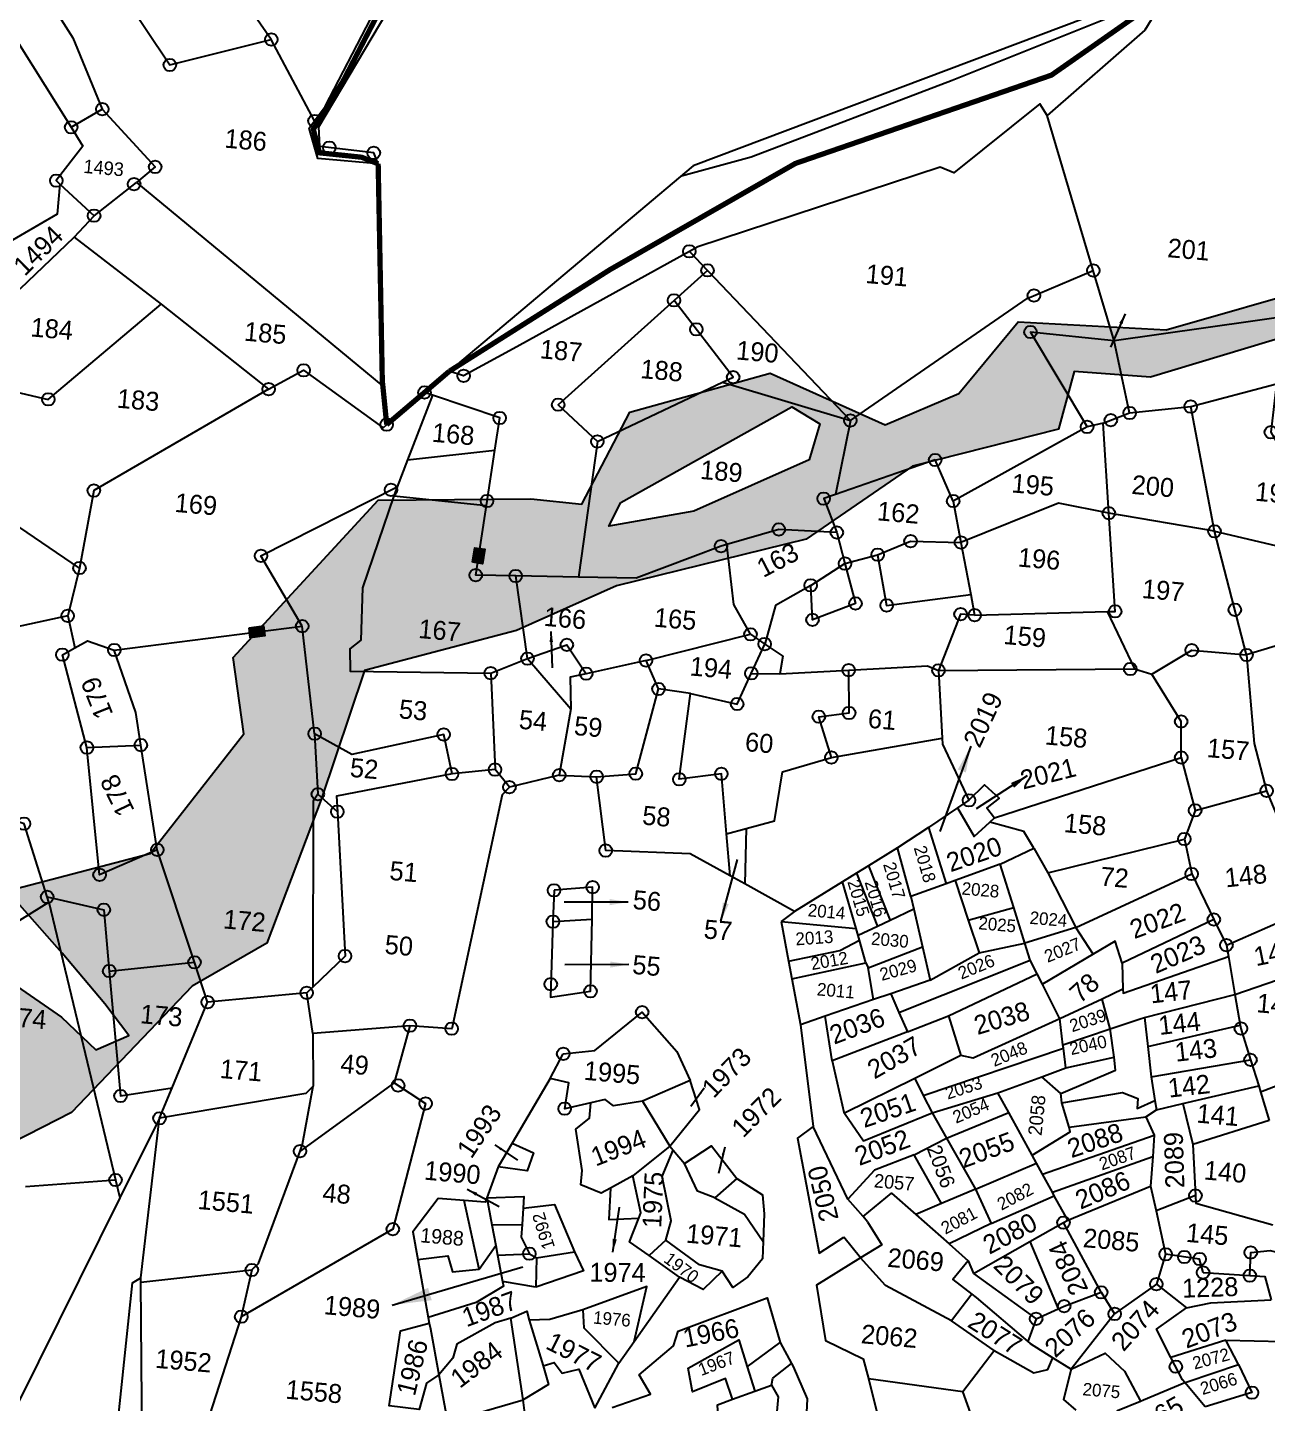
# Model space of a CAD drawing. Header units: metres. Extents: x 34 to 305800, y 82 to 1943652.
# Drawn here: x 303185 to 303646, y 1941865 to 1942375 of the extents above; entities that cross this region are included whole.
import ezdxf

# ---------------------------------------------------------------- set-up
doc = ezdxf.new("R2010")
doc.units = ezdxf.units.M
doc.header["$LTSCALE"] = 0.3
doc.header["$MEASUREMENT"] = 0
doc.linetypes.add('DASHDOT', pattern=[1, 0.5, -0.25, 0, -0.25])
doc.layers.get('0').update_dxf_attribs({"linetype": 'CONTINUOUS'})
for name, color, linetype in [('LINE_WATER', 4, 'CONTINUOUS'), ('POLY_HATCH', 12, 'CONTINUOUS'), ('POLY_PARCEL', 6, 'CONTINUOUS'), ('POLY_WATER', 4, 'CONTINUOUS'), ('SYM_ARROW', 1, 'CONTINUOUS'), ('SYM_STONE', 1, 'CONTINUOUS'), ('TEXT_PARCEL', 7, 'CONTINUOUS'), ('V_BOUND_LINE', 7, 'CONTINUOUS'), ('V_BOUND_STREAM_LINE', 7, 'DASHDOT')]:
    doc.layers.add(name, color=color, linetype=linetype)
doc.styles.add('TEXT_MAP', font='KRDEV050.TTF')
doc.dimstyles.get("Standard").update_dxf_attribs({"dimtxt": 0.18, "dimasz": 0.18, "dimexe": 0.18, "dimexo": 0.0625, "dimgap": 0.09, "dimtad": 0, "dimtih": 1, "dimtoh": 1, "dimdec": 4, "dimzin": 0, "dimdsep": 46, "dimtxsty": 'Standard', "dimcen": 0.09, "dimadec": 0, "dimazin": 0, "dimtfac": 1, "dimtdec": 4, "dimtofl": 0, "dimtmove": 0, "dimatfit": 3, "dimfxl": 1, "dimtolj": 1, "dimtzin": 0, "dimarcsym": 0})

# ---------------------------------------------------------------- blocks, each defined once
blk = doc.blocks.new('STONESQUAREFILLED')
blk.add_hatch(color=256).paths.add_polyline_path([(0.7, -0.48), (0.7, 0.48), (-0.7, 0.48), (-0.7, -0.48)])
blk.add_lwpolyline([(-0.7, 0.48), (0.7, 0.48), (0.7, -0.48), (-0.7, -0.48)], close=True)
blk = doc.blocks.new('STONE')
blk.add_circle((0, 0), 0.851)
blk = doc.blocks.new('TEXTARROW')
blk.add_leader([(0.041, -0.012), (8.678, -0.012)], dimstyle='Standard', override={"dimtxt": 2.5, "dimasz": 2.5, "dimexe": 1.25, "dimexo": 0.625, "dimgap": 0.625, "dimtad": 1, "dimtih": 0, "dimtoh": 0, "dimzin": 8, "dimcen": 2.5, "dimtofl": 1})
blk = doc.blocks.new('RS')
at = {"layer": 'POLY_HATCH', "ltscale": 10}
h = blk.add_hatch(dxfattribs=at)
h.set_pattern_fill('ZIGZAG', color=256, scale=10, style=0)
h.set_pattern_definition([(0, (0, 0), (1.25, 1.25), [1.25, -1.25]), (90, (1.25, 0), (-1.25, 1.25), [1.25, -1.25])])
h.paths.add_polyline_path([(430.52, 455.08), (434.53, 454.83), (435.91, 445.95), (441.1, 441.38), (445.87, 436.48), (449.92, 431.29), (443.39, 420.72), (443.86, 415.97), (446.57, 411.66), (439.44, 411.56), (428.43, 410.33), (424.89, 410.7), (417.07, 414.84), (406.48, 409.78), (393.14, 409.14), (377.77, 408.68), (361.48, 403.44), (348.31, 398.2), (341.04, 398.11), (340.03, 392.5), (326.5, 387.81), (317.02, 380), (299.44, 374.03), (290.33, 368.97), (276.25, 363.91), (273.21, 351.32), (269.25, 337.26), (262.54, 332.57), (252.14, 319.61), (238.79, 311.25), (234.28, 324.21), (239.16, 338.27), (257.47, 344.8), (265.36, 356.93), (263.71, 364.05), (276.16, 380.18), (290.61, 381.56), (295.49, 381.47), (299.26, 390.57), (312.24, 395.44), (323.56, 391.49), (330.28, 395.08), (335.34, 402.34), (349.42, 402.8), (364.05, 408.4), (383.47, 414.01), (400.5, 424.4), (411.08, 428.17), (417.8, 425.5), (425.26, 414.38), (432.96, 416.66), (432.05, 426.1), (439.52, 432.67), (433.36, 439.93), (428.85, 445.17)])
h.paths.add_polyline_path([(240.17, 334.39), (250.43, 328.56), (253.93, 325.76), (256.96, 327.39), (254.4, 330.19), (249.96, 334.62), (245.53, 338.82), (242.27, 338.58)], flags=16)
h.paths.add_polyline_path([(299.18, 381.95), (314.57, 392.44), (317.37, 391.04), (316.67, 387.54), (306.17, 381.72), (298.24, 379.62)], flags=16)
h.paths.add_polyline_path([(382.64, 411.07), (396.37, 417.04), (404.89, 420.85), (413.92, 424.28), (416.34, 423.01), (416.97, 419.84), (412.65, 416.91), (397.77, 412.47), (393.58, 410.69), (382.39, 409.54)], flags=16)
h.paths.add_polyline_path([(435.79, 440.68), (439.09, 438.14), (440.49, 434.45), (444.31, 429.88), (443.54, 428.35), (439.22, 429.37), (435.53, 426.95), (435.79, 419.46), (437.82, 417.55), (440.11, 417.04), (440.36, 419.58), (441.64, 423.4), (446.47, 429.62), (446.85, 430.89), (443.16, 435.34), (441.64, 438.01), (438.97, 440.3)], flags=16)
at = {"layer": 'LINE_WATER'}
blk.add_lwpolyline([(302.23, 413.41), (308.66, 415.79), (327.08, 424.71), (342.02, 432.23), (344.1, 433.43), (348.47, 443.34), (351.82, 449.59)], dxfattribs=at)
at = {"layer": 'POLY_HATCH'}
for points in [[(361.48, 403.44), (348.31, 398.2), (341.04, 398.11), (340.03, 392.5), (326.5, 387.81), (317.02, 380), (299.44, 374.03), (290.33, 368.97), (276.25, 363.91), (273.21, 351.32), (269.25, 337.26), (262.54, 332.57), (252.14, 319.61), (238.79, 311.25)], [(239.16, 338.27), (257.47, 344.8), (265.36, 356.93), (263.71, 364.05), (276.16, 380.18), (290.61, 381.56), (295.49, 381.47), (299.26, 390.57), (312.24, 395.44), (323.56, 391.49), (330.28, 395.08), (335.34, 402.34), (349.42, 402.8), (364.05, 408.4)]]:
    blk.add_lwpolyline(points, dxfattribs=at)
at = {"layer": 'POLY_HATCH', "ltscale": 10}
for points in [[(299.18, 381.95), (314.57, 392.44), (317.37, 391.04), (316.67, 387.54), (306.17, 381.72), (298.24, 379.62)], [(240.17, 334.39), (250.43, 328.56), (253.93, 325.76), (256.96, 327.39), (254.4, 330.19), (249.96, 334.62), (245.53, 338.82), (242.27, 338.58)]]:
    blk.add_lwpolyline(points, close=True, dxfattribs=at)
at = {"layer": 'POLY_PARCEL'}
for points in [[(233.94, 433.8), (234.12, 433.57), (243.42, 421.47), (246.79, 414.95)], [(262.23, 422.94), (255.33, 431.26)], [(247.68, 426.13), (252.82, 419.69), (262.23, 422.94)], [(266.99, 415.58), (262.23, 422.94)], [(342.02, 407.83), (336.36, 422.15)], [(238.31, 420.52), (243.99, 412.97)], [(243.99, 412.97), (246.79, 414.95)], [(246.79, 414.95), (252.28, 409.91), (250.63, 408.29)], [(243.99, 412.97), (245.26, 411.28), (243.02, 407.79), (243.4, 407.49)], [(243.4, 407.49), (243.39, 404.62), (236.76, 399.96)], [(243.4, 407.49), (246.89, 404.78)], [(246.89, 404.78), (250.63, 408.29)], [(250.63, 408.29), (275.66, 391.01)], [(320.24, 391.61), (335.97, 404.64), (342.02, 407.83)], [(344.59, 401.35), (342.02, 407.83)], [(303.59, 406.31), (305.46, 404.66)], [(366.35, 406.39), (344.59, 401.35)], [(245.19, 402.57), (246.89, 404.78)], [(305.46, 404.66), (302.54, 401.54)], [(305.46, 404.66), (320.24, 391.61)], [(240.5, 397.23), (245.19, 402.57)], [(245.19, 402.57), (253.97, 396.95)], [(302.54, 401.54), (292.42, 390.7), (296.44, 387.54)], [(307.82, 394.18), (308.78, 394.75), (302.54, 401.54)], [(344.59, 401.35), (336.58, 401.48), (342.72, 392.96)], [(346.64, 394.63), (344.59, 401.35)], [(352.37, 395.74), (360.3, 398.6), (360.17, 393.97), (363.42, 389.34), (366.58, 389.59), (370.14, 380.31)], [(232.89, 388.59), (244.07, 387), (253.97, 396.95)], [(253.97, 396.95), (264.86, 389.78)], [(346.64, 394.63), (352.37, 395.74)], [(355.66, 384.12), (352.37, 395.74)], [(296.44, 387.54), (307.82, 394.18)], [(307.82, 394.18), (320.24, 391.61)], [(344.21, 393.46), (346.64, 394.63)], [(342.72, 392.96), (330.64, 384.83)], [(344.21, 393.46), (342.72, 392.96)], [(345.5, 384.96), (344.21, 393.46)], [(264.86, 389.78), (268.02, 391.86), (276.04, 387.06), (276.34, 387.4)], [(320.24, 391.61), (319.44, 384.47)], [(280.42, 390.58), (278.6, 384.24)], [(280.42, 390.58), (279.66, 390.76)], [(286.79, 385.87), (286.99, 388.96), (280.42, 390.58)], [(264.86, 389.78), (249.14, 378.73), (248.41, 371.27)], [(296.44, 387.54), (295.77, 374.52)], [(330.64, 384.83), (328.6, 388.57), (319.44, 384.47)], [(278.6, 384.24), (286.79, 385.87)], [(286.45, 380.57), (286.79, 385.87)], [(330.64, 384.83), (331.72, 380.97)], [(345.5, 384.96), (340.63, 385.49), (331.72, 380.97)], [(355.66, 384.12), (345.5, 384.96)], [(346.15, 375.62), (346.9, 375.71), (345.5, 384.96)], [(278.6, 384.24), (277.85, 381.6)], [(319.44, 384.47), (318.36, 383.99), (319.88, 380.89)], [(355.66, 384.12), (361.55, 383.29), (370.14, 380.31)], [(359.71, 372.66), (355.66, 384.12)], [(270, 367.6), (265.51, 373.93), (277.85, 381.6)], [(277.85, 381.6), (277.59, 380.7)], [(319.88, 380.89), (314.36, 380.7), (309.55, 378.84)], [(319.88, 380.89), (320.91, 378.01)], [(323.93, 379.12), (326.94, 380.68), (331.72, 380.97)], [(331.72, 380.97), (333.08, 376.11)], [(277.59, 380.7), (275.39, 371.73), (275.68, 366.76), (274.68, 365.86), (274.91, 363.73), (288.25, 364.7)], [(277.59, 380.7), (286.45, 380.57)], [(289.81, 374.12), (286.02, 373.86), (286.45, 380.57)], [(309.55, 378.84), (309.02, 378.64), (301.24, 374.89), (295.77, 374.52)], [(312.54, 370.53), (310.71, 373.2), (309.55, 378.84)], [(320.91, 378.01), (323.93, 379.12)], [(323.93, 379.12), (325.2, 374.39), (333.08, 376.11)], [(248.41, 371.27), (237.03, 377.61)], [(320.91, 378.01), (322.23, 374.32), (318.3, 372.41), (317.84, 375.66)], [(317.84, 375.66), (320.91, 378.01)], [(371.3, 377.3), (359.71, 372.66)], [(317.84, 375.66), (314.68, 373.46), (313.97, 369.72)], [(333.08, 376.11), (333.62, 374.19)], [(295.77, 374.52), (289.81, 374.12)], [(333.62, 374.19), (346.15, 375.62)], [(346.15, 375.62), (349.22, 370.41)], [(291.61, 366.38), (289.81, 374.12)], [(333.62, 374.19), (332.28, 374.17), (330.65, 368.66)], [(350.9, 370.05), (354.48, 372.66), (359.71, 372.66)], [(359.71, 372.66), (361.18, 364.33), (362.74, 359.95)], [(248.41, 371.27), (247.69, 366.64)], [(302.86, 367.18), (312.54, 370.53)], [(312.54, 370.53), (313.97, 369.72)], [(330.65, 368.66), (349.22, 370.41)], [(349.22, 370.41), (350.9, 370.05)], [(312.94, 366.83), (313.97, 369.72)], [(313.97, 369.72), (315.78, 368.71), (315.63, 367.03)], [(354.37, 362.41), (354.07, 365.82), (350.9, 370.05)], [(291.61, 366.38), (295.23, 368.02), (297.29, 365.44)], [(315.63, 367.03), (322.14, 367.94)], [(321.22, 359.52), (319.69, 363.28), (322.53, 363.89), (322.14, 367.94)], [(322.14, 367.94), (329.57, 369), (330.65, 368.66)], [(330.65, 368.66), (331.55, 362.27)], [(247.69, 366.64), (238.13, 363.69)], [(247.69, 366.64), (248.63, 363.68)], [(252.39, 363.79), (270, 367.6)], [(272.06, 357.51), (270, 367.6)], [(302.86, 367.18), (297.29, 365.44)], [(304.27, 364.59), (302.86, 367.18)], [(307.34, 364.42), (311.85, 363.81), (312.94, 366.83)], [(312.94, 366.83), (315.63, 367.03)], [(288.25, 364.7), (291.61, 366.38)], [(291.61, 366.38), (296.13, 361.99)], [(297.29, 365.44), (295.81, 364.98), (296.13, 361.99)], [(248.63, 363.68), (249.76, 364.44), (252.39, 363.79)], [(288.25, 364.7), (289.45, 355.6)], [(299.14, 355.76), (302.82, 356.37), (304.27, 364.59)], [(307.34, 364.42), (304.27, 364.59)], [(311.91, 351.43), (310.93, 357.07), (306.99, 356.2), (307.34, 364.42)], [(250.6, 354.32), (247.51, 362.92), (248.63, 363.68)], [(255.69, 355), (254.94, 358.05), (252.39, 363.79)], [(296.13, 361.99), (295.58, 355.6)], [(321.22, 359.52), (331.55, 362.27)], [(331.55, 362.27), (331.64, 361.7), (334.61, 356.6)], [(337.16, 355.15), (354.37, 362.41)], [(354.37, 362.41), (356.12, 357.51)], [(356.12, 357.51), (362.74, 359.95)], [(362.74, 359.95), (365.36, 354.9)], [(313.73, 352.09), (316.36, 353.05), (316.71, 357.77), (321.22, 359.52)], [(285.41, 354.83), (284.3, 358.5), (275.76, 355.84), (272.06, 357.51)], [(272.06, 357.51), (272.86, 351.81)], [(334.61, 356.6), (335.96, 358.18), (337.46, 357.04), (336.36, 356.02), (337.16, 355.15)], [(356.12, 357.51), (355.34, 354.71)], [(334.61, 356.6), (333.59, 355.78)], [(250.6, 354.32), (255.69, 355)], [(258.11, 345.21), (255.69, 355)], [(285.41, 354.83), (274.65, 351.79), (274.86, 350.31)], [(289.45, 355.6), (285.41, 354.83)], [(290.96, 354.05), (289.45, 355.6)], [(295.58, 355.6), (290.96, 354.05)], [(295.58, 355.6), (299.14, 355.76)], [(312.6, 347.47), (308.65, 349.22), (300.61, 348.84), (299.14, 355.76)], [(333.59, 355.78), (330.99, 353.7)], [(333.59, 355.78), (335.41, 353.22), (336.76, 354.71)], [(336.76, 354.71), (337.16, 355.15)], [(341.14, 352.6), (340.05, 354.11), (336.76, 354.71)], [(342.69, 350.38), (355.34, 354.71)], [(355.34, 354.71), (356.32, 351.46)], [(258.11, 345.21), (252.85, 342.37), (250.6, 354.32)], [(290.96, 354.05), (290.35, 353.28), (287.48, 330.69), (283.5, 330.63)], [(330.99, 353.7), (328.24, 351.5)], [(330.99, 353.7), (333.14, 348.5)], [(311.91, 351.43), (313.73, 352.09)], [(313.73, 352.09), (314.07, 346.82)], [(338.08, 350.81), (341.14, 352.6)], [(341.14, 352.6), (342.69, 350.38)], [(272.86, 351.81), (272.48, 351.12), (273.97, 333.48)], [(274.86, 350.31), (272.86, 351.81)], [(312.6, 347.47), (311.91, 351.43)], [(328.24, 351.5), (325.63, 349.56)], [(329.9, 346.99), (328.24, 351.5)], [(338.08, 350.81), (333.95, 348.88)], [(339.73, 346.82), (338.08, 350.81)], [(345.78, 345.42), (356.32, 351.46)], [(356.32, 351.46), (358.8, 347.33)], [(274.86, 350.31), (276.78, 336.69), (273.97, 333.48)], [(325.63, 349.56), (324.57, 348.77)], [(325.63, 349.56), (328.12, 344.57)], [(342.69, 350.38), (345.78, 345.42)], [(324.57, 348.77), (323.3, 347.82)], [(324.57, 348.77), (326.97, 343.9)], [(333.14, 348.5), (329.9, 346.99)], [(333.95, 348.88), (333.14, 348.5)], [(333.95, 348.88), (335.52, 345.25)], [(360.2, 345), (365.19, 347.71), (369.05, 348.24)], [(248.06, 339.84), (245.27, 346.59), (239.08, 348.08)], [(239.08, 348.08), (240.69, 333.71), (248.26, 339.35)], [(314.07, 346.82), (312.6, 347.47)], [(323.3, 347.82), (319.01, 344.63)], [(324.97, 343.53), (323.3, 347.82)], [(329.9, 346.99), (330.27, 345.84)], [(358.8, 347.33), (350.48, 342.43)], [(358.8, 347.33), (360.2, 345)], [(319.01, 344.63), (314.07, 346.82)], [(330.27, 345.84), (328.12, 344.57)], [(330.27, 345.84), (331.41, 342.32)], [(335.52, 345.25), (339.73, 346.82)], [(341.09, 343.53), (339.73, 346.82)], [(262.56, 334.86), (258.11, 345.21)], [(299.88, 342.22), (299.67, 345.26), (296.04, 344.65)], [(296.04, 344.65), (296.19, 341.67)], [(319.01, 344.63), (317.82, 343.55)], [(328.12, 344.57), (326.97, 343.9)], [(335.52, 345.25), (336.82, 342.24)], [(345.78, 345.42), (341.09, 343.53)], [(347.66, 343.04), (345.78, 345.42)], [(350.48, 342.43), (349.64, 344.46), (347.66, 343.04)], [(360.2, 345), (360.48, 343.94)], [(317.82, 343.55), (324.97, 343.53)], [(317.82, 343.55), (318.84, 339.87)], [(325.23, 342.87), (324.97, 343.53)], [(326.97, 343.9), (325.23, 342.87)], [(336.82, 342.24), (341.09, 343.53)], [(341.74, 341.97), (341.09, 343.53)], [(347.66, 343.04), (343.1, 339.77)], [(350.76, 339.96), (350.8, 339.58), (360.48, 343.94)], [(360.48, 343.94), (361.41, 340.4)], [(361.41, 340.4), (369.35, 343.91)], [(296.19, 341.67), (299.88, 342.22)], [(296.19, 341.67), (296.57, 334.5), (300.33, 335.38), (299.88, 342.22)], [(318.84, 339.87), (323.63, 341.29), (325.4, 342.43)], [(325.4, 342.43), (325.23, 342.87)], [(326.18, 340.34), (325.4, 342.43)], [(326.44, 339.88), (331.41, 342.32)], [(329.73, 335.92), (341.74, 341.97)], [(331.41, 342.32), (332.42, 339.24)], [(332.42, 339.24), (336.82, 342.24)], [(342.5, 340.73), (341.74, 341.97)], [(350.48, 342.43), (350.76, 339.96)], [(319.31, 338.21), (326.18, 340.34)], [(326.18, 340.34), (326.44, 339.88)], [(334.44, 336.02), (342.5, 340.73)], [(343.1, 339.77), (342.5, 340.73)], [(353.05, 337.46), (361.41, 340.4)], [(361.41, 340.4), (362.17, 337.53)], [(248.06, 339.84), (253.54, 339.09), (254.56, 333.33)], [(248.26, 339.35), (248.06, 339.84)], [(248.26, 339.35), (256.87, 313.58)], [(318.84, 339.87), (319.31, 338.21)], [(327.21, 336.92), (326.44, 339.88)], [(332.42, 339.24), (328.8, 337.63)], [(345.03, 336.65), (343.1, 339.77)], [(350.76, 339.96), (348.88, 338.87)], [(319.31, 338.21), (320.5, 333.93)], [(348.88, 338.87), (345.03, 336.65)], [(349.86, 336.11), (348.88, 338.87)], [(327.21, 336.92), (322.78, 334.95)], [(328.8, 337.63), (327.21, 336.92)], [(328.8, 337.63), (329.73, 335.92)], [(345.03, 336.65), (337.12, 332.21), (335.96, 332.35)], [(345.53, 334.21), (345.03, 336.65)], [(349.86, 336.11), (352.62, 337.31), (353.05, 337.46)], [(353.05, 337.46), (353.58, 334.76)], [(353.58, 334.76), (362.17, 337.53)], [(362.17, 337.53), (362.26, 337.22), (363.43, 334.33)], [(329.73, 335.92), (330.71, 334.14)], [(330.71, 334.14), (334.44, 336.02)], [(334.44, 336.02), (335.96, 332.35)], [(345.53, 334.21), (349.86, 336.11)], [(350.49, 333.46), (349.86, 336.11)], [(254.56, 333.33), (262.56, 334.86)], [(264.14, 331.19), (262.56, 334.86)], [(298.26, 329.23), (301.23, 329.82), (305.39, 333.83), (308.99, 330.38), (310.52, 327.74)], [(322.78, 334.95), (320.5, 333.93)], [(320.5, 333.93), (322.54, 324.41)], [(323.79, 330.78), (322.78, 334.95)], [(330.71, 334.14), (323.79, 330.78)], [(332.72, 328.26), (345.6, 333.89)], [(345.6, 333.89), (345.53, 334.21)], [(345.99, 332.04), (345.6, 333.89)], [(353.58, 334.76), (354.14, 331.91)], [(354.14, 331.91), (363.43, 334.33)], [(363.43, 334.33), (364.42, 331.92)], [(364.64, 331.38), (370.04, 334)], [(254.56, 333.33), (256.66, 321.58), (261.48, 322.78)], [(273.45, 332.89), (264.14, 331.19)], [(273.97, 333.48), (273.45, 332.89)], [(274.36, 329.08), (273.45, 332.89)], [(345.74, 329.57), (350.73, 332.25), (350.49, 333.46)], [(345.99, 332.04), (350.49, 333.46)], [(261.48, 322.78), (264.14, 331.19)], [(335.96, 332.35), (331.76, 329.8)], [(343.78, 331.01), (345.99, 332.04)], [(354.14, 331.91), (354.7, 329.69)], [(357.38, 329.62), (364.42, 331.92)], [(364.42, 331.92), (364.64, 331.38)], [(364.64, 331.38), (365.71, 328.75)], [(283.5, 330.63), (274.36, 329.08)], [(283.5, 330.63), (282.47, 325.08)], [(323.79, 330.78), (325.33, 326.02), (325.41, 325.93)], [(339.77, 329.13), (343.78, 331.01)], [(345.74, 329.57), (343.78, 331.01)], [(345.9, 328.69), (351.57, 330.18), (353.07, 329.74), (353.1, 328.77), (354.7, 329.69)], [(274.36, 329.08), (274.84, 324.11)], [(297.22, 326.78), (298.26, 329.23)], [(331.76, 329.8), (325.41, 325.93)], [(331.76, 329.8), (332.72, 328.26)], [(333.7, 326.69), (339.77, 329.13)], [(340.96, 327.33), (339.77, 329.13)], [(345.9, 328.69), (345.74, 329.57)], [(346.8, 326.45), (345.9, 328.69)], [(353.99, 328.05), (354.92, 328.81)], [(354.7, 329.69), (354.92, 328.81)], [(354.92, 328.81), (357.38, 329.62)], [(357.38, 329.62), (358.65, 325.84)], [(365.71, 328.75), (358.65, 325.84)], [(310.52, 327.74), (306.17, 325.41)], [(309.13, 321.35), (311.63, 325.08), (310.52, 327.74)], [(332.72, 328.26), (333.7, 326.69)], [(335.28, 324.4), (340.96, 327.33)], [(343.52, 323.49), (340.96, 327.33)], [(346.8, 326.45), (353.99, 328.05)], [(353.99, 328.05), (354.92, 326.38)], [(297.22, 326.78), (294.15, 320.35)], [(301.27, 324.82), (298.85, 324.04), (299.04, 326.52), (297.22, 326.78)], [(325.41, 325.93), (327.44, 323.47), (333.7, 326.69)], [(333.7, 326.69), (335.28, 324.4)], [(343.52, 323.49), (346.94, 326.03), (346.8, 326.45)], [(344.66, 321.78), (354.92, 326.38)], [(354.92, 326.38), (354.96, 324.35)], [(282.47, 325.08), (285.63, 323.38), (283.56, 311.21), (269.92, 301.66)], [(282.47, 325.08), (274.12, 317.83)], [(303.83, 316.89), (302.99, 316.33), (301, 316.97), (301.02, 318.34), (300.06, 322.2), (301.29, 323.36), (301.27, 324.82)], [(306.17, 325.41), (303.46, 324.7), (302.61, 325.26), (301.27, 324.82)], [(306.17, 325.41), (309.13, 321.35)], [(358.65, 325.84), (359.33, 321.01)], [(274.84, 324.11), (274.2, 323.34), (260.53, 319.79)], [(274.12, 317.83), (274.31, 318.52), (274.84, 324.11)], [(322.54, 324.41), (321.15, 323.16), (324.14, 312.46), (326.35, 314.17)], [(326.42, 317.81), (322.54, 324.41)], [(332.33, 322.54), (335.28, 324.4)], [(335.28, 324.4), (338.43, 319.81)], [(344.01, 322.76), (343.52, 323.49)], [(345.75, 320.15), (354.96, 324.35)], [(354.96, 324.35), (355.01, 321.52)], [(260.53, 319.79), (261.48, 322.78)], [(332.33, 322.54), (328.71, 320.76), (326.42, 317.81)], [(335.34, 318.16), (332.33, 322.54)], [(338.43, 319.81), (344.01, 322.76)], [(344.66, 321.78), (344.01, 322.76)], [(309.13, 321.35), (305.85, 318.25)], [(309.51, 312.42), (309.86, 314.29), (308.64, 318.41), (309.46, 321.02)], [(309.13, 321.35), (309.46, 321.02)], [(309.46, 321.02), (310.65, 319.83)], [(310.65, 319.83), (313.08, 321.73), (315.75, 318.86)], [(345.75, 320.15), (344.66, 321.78)], [(347.43, 317.62), (355.01, 321.52)], [(355.01, 321.52), (355.73, 319.23)], [(359.33, 321.01), (355.73, 319.23)], [(359.33, 321.01), (359.44, 320.29), (366.89, 318.88)], [(260.53, 319.79), (257.43, 311.92)], [(260.08, 304.51), (260.53, 319.79)], [(294.15, 320.35), (296.26, 319.59), (295.81, 317.85), (293.02, 317.99)], [(294.15, 320.35), (293.02, 317.99)], [(313.82, 316.82), (312.1, 317.33), (310.65, 319.83)], [(338.43, 319.81), (335.34, 318.16)], [(338.43, 319.81), (340.22, 316.67)], [(340.22, 316.67), (345.96, 319.83)], [(345.96, 319.83), (345.75, 320.15)], [(347.43, 317.62), (345.96, 319.83)], [(305.85, 318.25), (303.83, 316.89)], [(306.78, 314.29), (306.92, 314.79), (305.85, 318.25)], [(315.75, 318.86), (313.82, 316.82)], [(315.75, 318.86), (318.31, 317.51), (318.63, 315.72), (318.76, 313.1)], [(328.03, 316.29), (330.5, 318.74), (332.99, 316.9)], [(335.34, 318.16), (332.99, 316.9)], [(355.73, 319.23), (356.99, 315.2)], [(270.54, 306.18), (271.12, 306.85), (274.12, 317.83)], [(293.02, 317.99), (292.21, 314.95)], [(303.83, 316.89), (303.95, 313.91), (306.78, 314.29)], [(313.82, 316.82), (316.75, 315.53), (318.76, 313.1)], [(328.03, 316.29), (326.42, 317.81)], [(332.99, 316.9), (336.39, 314.39)], [(344.01, 315.28), (347.05, 317.36)], [(347.05, 317.36), (347.43, 317.62)], [(351.2, 311.07), (347.05, 317.36)], [(328.46, 315.8), (328.03, 316.29)], [(328.46, 315.8), (330.01, 313.76), (328.12, 312.34)], [(340.22, 316.67), (336.39, 314.39)], [(365.14, 313.87), (365.04, 316.07), (366.85, 316.42), (368.83, 316.12)], [(290.09, 314.52), (287.6, 314.5), (285.48, 311.13), (286.19, 308.53)], [(292.21, 314.95), (292.1, 314.54), (290.09, 314.52)], [(292.06, 308.12), (290.09, 314.52)], [(292.21, 314.95), (295.7, 315.39), (295.73, 314.28)], [(292.21, 314.95), (292.91, 312.44)], [(295.73, 314.28), (298.67, 314.87), (300.97, 310.57)], [(295.73, 314.28), (295.77, 312.72)], [(308.07, 310.81), (306.1, 311.97), (306.78, 314.29)], [(328.12, 312.34), (326.35, 314.17)], [(336.39, 314.39), (338.33, 312.95)], [(338.93, 311.8), (344.01, 315.28)], [(344.01, 315.28), (347.27, 309.16)], [(356.99, 315.2), (356.36, 312.29)], [(360.69, 313.78), (360.25, 315.03), (356.99, 315.2)], [(248.41, 312.23), (256.87, 313.58)], [(256.87, 313.58), (257.43, 311.92)], [(318.76, 313.1), (318.84, 311.44), (317.6, 309.62), (316.25, 308.48), (315.12, 309.94)], [(338.33, 312.95), (337.05, 311.07), (338.97, 309.81)], [(338.33, 312.95), (338.93, 311.8)], [(360.69, 313.78), (365.14, 313.87)], [(365.14, 313.87), (366.56, 313.9), (367.36, 311.74)], [(257.43, 311.92), (243.13, 275.51), (245.87, 269.93)], [(292.91, 312.44), (295.77, 312.72)], [(292.91, 312.44), (293.45, 310.5)], [(295.77, 312.72), (295.77, 311.5), (296.7, 310.01)], [(309.51, 312.42), (308.07, 310.81)], [(315.12, 309.94), (312.9, 310.36), (309.51, 312.42)], [(328.12, 312.34), (324.18, 309.38), (325.48, 304.22), (329.21, 302.79), (329.85, 300.97)], [(337.26, 307.14), (330.71, 309.94), (328.12, 312.34)], [(338.93, 311.8), (345.25, 308.01)], [(356.36, 312.29), (352.65, 309.13)], [(356.36, 312.29), (359.4, 310.29)], [(361.67, 310.97), (367.36, 311.74)], [(292.06, 308.12), (293.45, 310.5)], [(293.45, 310.5), (293.7, 309.61)], [(297.41, 309.68), (300.97, 310.57)], [(300.97, 310.57), (301.97, 308.83), (297.59, 306.9)], [(311.12, 309.01), (308.07, 310.81)], [(347.27, 309.16), (347.8, 309.45), (351.2, 311.07)], [(351.2, 311.07), (352.65, 309.13)], [(358.35, 305.47), (356.74, 308.03), (359.4, 310.29)], [(359.4, 310.29), (361.67, 310.97)], [(286.19, 308.53), (288.98, 309.12), (289.57, 307.64), (292.06, 308.12)], [(293.7, 309.61), (296.7, 310.01)], [(293.7, 309.61), (294.39, 307.15)], [(296.7, 310.01), (297.41, 309.68)], [(297.41, 309.68), (297.59, 306.9)], [(307.34, 302.55), (311.12, 309.01)], [(315.12, 309.94), (313.45, 308.06), (311.12, 309.01)], [(338.97, 309.81), (337.26, 307.14)], [(338.97, 309.81), (339.39, 309.53), (344.66, 305.79)], [(345.25, 308.01), (347.27, 309.16)], [(352.65, 309.13), (348.98, 303.52)], [(286.19, 308.53), (287.65, 303.14)], [(307.34, 302.55), (308.09, 307.88), (302.22, 305.13)], [(305.81, 296.13), (309.33, 297.7), (308.1, 299.44), (311.11, 302.45), (311.45, 303.89), (319.58, 307.79), (321.18, 303.67)], [(345.25, 308.01), (344.66, 305.79)], [(363.39, 307.56), (368.79, 307.91)], [(294.39, 307.15), (294.51, 306.71), (292.06, 304.93), (287.65, 303.14)], [(297.59, 306.9), (294.39, 307.15)], [(341.53, 304.68), (337.26, 307.14)], [(363.39, 307.56), (358.35, 305.47)], [(364.79, 305.36), (363.39, 307.56)], [(260.12, 304.1), (270.54, 306.18)], [(270.54, 306.18), (269.92, 301.66)], [(302.22, 305.13), (299.18, 303.94), (297.24, 303.71)], [(302.22, 305.13), (302.48, 303.44), (306.08, 300.38)], [(344.66, 305.79), (344.9, 305.63), (347.15, 304.47)], [(348.98, 303.52), (352.08, 305.32), (354.05, 303.78), (355.83, 301.09)], [(359.88, 303.2), (359.63, 303.45), (358.35, 305.47)], [(359.88, 303.2), (360.08, 303.3), (364.79, 305.36)], [(364.79, 305.36), (366.31, 302.8), (362, 301.08)], [(256.42, 257.38), (258.93, 280.88), (259.34, 303.97), (260.08, 304.51)], [(260.12, 304.1), (260.08, 304.51)], [(266.4, 286.31), (261.93, 285.25), (260.12, 304.1)], [(295.47, 303.75), (294.03, 303.19), (290.57, 300.85), (290.31, 299.48), (289.12, 297.77)], [(295.47, 303.75), (296.92, 304.53), (297.24, 303.71)], [(297.33, 296.11), (295.47, 303.75)], [(297.24, 303.71), (298.92, 299.48)], [(318.28, 301.09), (321.18, 303.67)], [(321.18, 303.67), (322.44, 301.76)], [(338.92, 300.53), (341.53, 304.68)], [(341.53, 304.68), (345.48, 302.89), (346.79, 303.31), (347.15, 304.47)], [(347.15, 304.47), (348.98, 303.52)], [(289.12, 297.77), (288.01, 296.88), (287.53, 294.32), (284.67, 294.44), (285.11, 301.63), (287.79, 302.6)], [(287.65, 303.14), (287.79, 302.6)], [(287.79, 302.6), (287.94, 302.08), (289.12, 297.77)], [(306.08, 300.38), (307.34, 302.55)], [(317.15, 297.89), (316.3, 299.79), (313.28, 298.26), (312.69, 300.46), (317.27, 303.58), (318.28, 301.09)], [(348.98, 303.52), (348.51, 300.61), (349.78, 299.69)], [(355.83, 301.09), (356.11, 301.23), (359.88, 303.2)], [(362, 301.08), (359.88, 303.2)], [(269.92, 301.66), (266.4, 286.31)], [(318.28, 301.09), (319.19, 298.84)], [(320.74, 299.55), (320.8, 300.22), (322.44, 301.76)], [(322.44, 301.76), (322.62, 301.48), (324.22, 298.55), (324.31, 295.94)], [(353.8, 299.13), (353.72, 299.99), (355.83, 301.09)], [(298.92, 299.48), (299.95, 299.91), (300.79, 298.96), (302.35, 299.46), (304.17, 295.9)], [(304.17, 295.9), (306.08, 300.38)], [(329.85, 300.97), (338.92, 300.53)], [(329.85, 300.97), (332.18, 294.25), (339.73, 293.94)], [(339.73, 293.94), (340.37, 297.37), (338.92, 300.53)], [(298.92, 299.48), (299.6, 297.77), (297.33, 296.11)], [(317.15, 297.89), (319.19, 298.84)], [(319.19, 298.84), (320.74, 299.55)], [(320.74, 299.55), (321.46, 298.51), (321.43, 295.71)], [(289.12, 297.77), (290.32, 293.4)], [(315.94, 296.17), (315.76, 297.24), (317.15, 297.89)], [(290.32, 293.4), (297.33, 296.11)], [(297.63, 294.62), (297.33, 296.11)]]:
    blk.add_lwpolyline(points, dxfattribs=at)
at = {"layer": 'POLY_WATER'}
for points in [[(273.38, 412.04), (272.87, 413.04), (267.71, 413.2), (267.46, 415.06), (273.63, 427.88), (271.18, 440.7), (277.03, 440.06), (279.28, 440.59), (280.3, 442.26), (279.64, 447.63), (271.47, 453.62), (271.16, 459.35), (268.73, 461.11), (265.16, 462.17), (258.49, 462.43), (257.56, 463.75), (262.99, 468.25), (262.42, 469.74), (260.78, 471.59), (265.24, 475.82), (268.11, 474.06), (269.75, 475.82), (269.79, 477.41)], [(407.71, 326.37), (429.58, 361.09), (435.79, 370.31), (443.13, 390.69), (448.67, 402.68), (456.63, 427.87), (468.08, 449.38), (453.79, 451.48), (406.68, 462.29), (405.91, 461.26), (350.93, 449.69), (343.54, 433.81), (303.25, 414.44), (281.83, 392.97)], [(441.95, 449.07), (441.37, 449.06), (407.1, 457.4), (373.46, 451.46), (352.62, 446.47), (344.91, 431.02), (336.36, 422.15)], [(266.99, 415.58), (267.87, 417.04), (271.47, 425.75), (272.2, 427.57), (271.21, 433.61), (271.05, 436.38), (270.57, 441.12)], [(336.36, 422.15), (335.59, 423.2), (327.99, 415.93), (326.66, 416.36), (304.35, 406.81), (303.59, 406.31)], [(273.38, 412.04), (267.61, 412.05), (266.55, 414.85), (266.99, 415.58)], [(303.59, 406.31), (288.02, 395.85), (283.23, 392.65), (281.83, 392.97)]]:
    blk.add_lwpolyline(points, dxfattribs=at)
at = {"layer": 'V_BOUND_LINE', "const_width": 0.5}
for points in [[(275.66, 391.01), (275.57, 391.45), (273.38, 412.04)], [(281.83, 392.97), (279.66, 390.76)], [(276.34, 387.4), (275.66, 391.01)], [(279.66, 390.76), (276.34, 387.4)]]:
    blk.add_lwpolyline(points, dxfattribs=at)
at = {"layer": 'V_BOUND_STREAM_LINE', "ltscale": 10, "const_width": 0.5}
for points in [[(273.38, 412.04), (271.77, 412.53), (267.73, 412.6), (266.95, 414.78), (269.37, 419.58), (272.77, 427.82), (271.07, 439.04), (270.88, 440.86), (277.28, 440.46), (279.12, 441.59), (279.52, 444.67), (278.92, 447.84), (270.88, 453.48), (270.59, 459.28), (269.35, 460.24), (259.19, 461.77), (258.5, 462.05), (257.18, 464.13), (262.31, 468.72), (260.48, 471.74), (265.04, 476.37), (268, 474.67), (269.79, 477.41)], [(281.83, 392.97), (296.17, 403.89), (312.91, 415.52), (336.44, 426), (344.87, 433.06), (353.1, 448.65), (408.49, 459.51), (450.16, 450.66), (462.51, 446.4), (453.42, 428.32), (448.8, 408.62), (440.1, 392.1), (432.57, 370.07), (417.96, 349.67), (407.71, 326.37)]]:
    blk.add_lwpolyline(points, dxfattribs=at)
at = {"layer": 'SYM_ARROW'}
for p, xscale, yscale, zscale, rotation in [((345.41, 404), 0.4, 0.4, 0.4, 251.1702591688751), ((293.61, 369.17), 0.4, 0.4, 0.4, 277.0066906040067), ((339.96, 359.41), 0.6683067676005435, 0.6683067676005435, 0.6683067676005435, 217.8359388594697), ((312.1, 343.06), 0.7050278011538467, 0.7050278011538467, 0.7050278011538467, 80.0329612508594), ((303.2, 344.14), 0.7050278011538467, 0.7050278011538467, 0.7050278011538467, 185.1871871633384), ((303.77, 338.23), 0.7050278011538467, 0.7050278011538467, 0.7050278011538467, 185.1871871633384), ((311.91, 327.15), 0.25, 0.25, 0.25, 239.0694455008319), ((314.34, 321.73), 0.3, 0.3, 0.3, 261.7177153056256), ((292.52, 320.05), 0.3, 0.3, 0.3, 330.6986307853171), ((290.26, 315.62), 0.4, 0.4, 0.4, 336.2030933023587), ((304.58, 310.83), 0.5, 0.5, 0.5, 86.5282259537343), ((284.05, 304), 1.5, 1.5, 1.5, 21.35063924210854)]:
    blk.add_blockref('TEXTARROW', p, dxfattribs=dict(at, xscale=xscale, yscale=yscale, zscale=zscale, rotation=rotation))
at = {"layer": 'SYM_ARROW', "rotation": 255.0484833338969}
blk.add_blockref('TEXTARROW', (334.36, 361.77), dxfattribs=at)
at = {"layer": 'SYM_STONE', "xscale": 0.7, "yscale": 0.7, "zscale": 0.7}
for p in [(262.23, 422.94), (252.82, 419.69), (246.79, 414.95), (266.99, 415.58), (268.62, 413.17), (272.87, 413.04), (243.99, 412.97), (252.28, 409.91), (243.02, 407.79), (250.42, 408.1), (342.02, 407.83), (303.59, 406.31), (246.89, 404.78), (305.46, 404.66), (336.6, 404.97), (302.54, 401.54), (336.58, 401.48), (304.89, 398.98), (308.78, 394.75), (352.37, 395.74), (344.92, 393.8), (346.64, 394.63), (360.17, 393.97), (283.23, 392.65), (342.72, 392.96), (268.02, 391.86), (279.66, 390.76), (320.24, 391.61), (264.86, 389.78), (292.42, 390.7), (286.99, 388.96), (328.6, 388.57), (244.07, 387), (276.34, 387.4), (296.44, 387.54), (330.64, 384.83), (345.5, 384.96), (318.36, 383.99), (355.66, 384.12), (277.28, 381.25), (286.48, 380.99), (314.36, 380.7), (319.88, 380.89), (326.94, 380.68), (331.72, 380.97), (323.93, 379.12), (249.14, 378.73), (309.02, 378.64), (320.91, 378.01), (358.23, 376.85), (317.84, 375.66), (346.9, 375.71), (265.51, 373.93), (286.02, 373.86), (289.81, 374.12), (322.23, 374.32), (325.2, 374.39), (332.28, 374.17), (333.62, 374.19), (354.48, 372.66), (359.71, 372.66), (248.41, 371.27), (318.3, 372.41), (312.54, 370.53), (348.81, 370.37), (313.97, 369.72), (330.65, 368.66), (270, 367.6), (295.23, 368.02), (322.14, 367.94), (247.69, 366.64), (291.61, 366.38), (302.86, 367.18), (312.94, 366.83), (288.25, 364.7), (297.29, 365.44), (304.27, 364.59), (354.07, 365.82), (252.39, 363.79), (311.85, 363.81), (319.69, 363.28), (322.53, 363.89), (247.51, 362.92), (354.37, 362.41), (321.22, 359.52), (362.74, 359.95), (284.3, 358.5), (272.06, 357.51), (310.93, 357.07), (356.12, 357.51), (289.45, 355.6), (295.58, 355.6), (299.14, 355.76), (302.82, 356.37), (306.99, 356.2), (334.61, 356.6), (250.6, 354.32), (255.69, 355), (285.41, 354.83), (355.34, 354.71), (290.96, 354.05), (272.86, 351.81), (274.86, 350.31), (356.32, 351.46), (300.61, 348.84), (245.27, 346.59), (358.8, 347.33), (258.11, 345.21), (299.67, 345.26), (360.2, 345), (296.04, 344.65), (252.85, 342.37), (296.19, 341.67), (248.06, 339.84), (253.54, 339.09), (362.26, 337.22), (276.78, 336.69), (262.56, 334.86), (296.5, 335.73), (300.33, 335.38), (254.56, 333.33), (305.39, 333.83), (363.43, 334.33), (273.45, 332.89), (264.14, 331.19), (283.5, 330.63), (287.48, 330.69), (298.26, 329.23), (282.87, 324.87), (298.85, 324.04), (285.63, 323.38), (256.66, 321.58), (359.33, 321.01), (260.53, 319.79), (274.12, 317.83), (347.05, 317.36), (356.99, 315.2), (358.78, 315.1), (360.25, 315.03), (365.04, 316.07), (256.87, 313.58), (360.69, 313.78), (365.14, 313.87), (356.36, 312.29), (283.56, 311.21), (351.2, 311.07), (296.7, 310.01), (347.8, 309.45), (352.65, 309.13), (345.25, 308.01), (270.54, 306.18), (358.88, 304.63), (366.31, 302.8), (269.92, 301.66)]:
    blk.add_blockref('STONE', p, dxfattribs=at)
at = {"layer": 'SYM_STONE'}
for p, rotation in [((286.14, 375.73), 86.3271859284692), ((265.76, 366.69), 12.20049433114277)]:
    blk.add_blockref('STONESQUAREFILLED', p, dxfattribs=dict(at, rotation=rotation))
at = {"layer": 'TEXT_PARCEL', "style": 'TEXT_MAP'}
for s, height, p in [('186', 1.8, (258.63, 412.31)), ('201', 1.8, (348.88, 409.71)), ('1493', 1.289, (245.49, 408.75)), ('191', 1.8, (320.5, 404.77)), ('190', 1.8, (308.86, 396.46)), ('187', 1.8, (290.26, 394.95)), ('185', 1.8, (262.08, 394.18)), ('188', 1.8, (299.94, 393.9)), ('184', 1.8, (241.82, 392.82)), ('200', 1.8, (347.44, 386.98)), ('199', 1.8, (359.2, 387.35)), ('183', 1.8, (250.59, 386.78)), ('168', 1.8, (280.72, 386.15)), ('195', 1.8, (336.05, 386.13)), ('189', 1.8, (306.44, 384.84)), ('162', 1.8, (323.54, 382.38)), ('196', 1.8, (337.27, 379.16)), ('169', 1.8, (256.92, 377.38)), ('197', 1.8, (349.28, 377.2)), ('159', 1.8, (336.55, 371.7)), ('165', 1.8, (303.28, 370.46)), ('166', 1.8, (292.83, 369.63)), ('167', 1.8, (281.05, 367.44)), ('194', 1.8, (307.07, 366.13)), ('61', 1.8, (324.38, 362.64)), ('158', 1.8, (341.3, 362.52)), ('157', 1.8, (356.75, 362.66)), ('53', 1.8, (279.87, 359.67)), ('54', 1.8, (291.32, 359.67)), ('59', 1.8, (296.6, 359.53)), ('60', 1.8, (312.93, 359.42)), ('158', 1.8, (343.82, 354.37)), ('52', 1.8, (275.71, 353.72)), ('58', 1.8, (303.8, 351.61)), ('72', 1.8, (347.7, 349.6)), ('2028', 1.2, (334.66, 347.61)), ('51', 1.8, (280.31, 344.28)), ('2025', 1.2, (336.53, 344.46)), ('2024', 1.2, (341.34, 345.4)), ('56', 1.8, (303.6, 343.53)), ('2014', 1.2, (320.26, 344.28)), ('57', 1.8, (310.57, 341.33)), ('2030', 1.2, (326.49, 342.11)), ('145', 1.8, (363.56, 338.89)), ('172', 1.8, (264.96, 338.31)), ('50', 1.8, (280.46, 337.24)), ('55', 1.8, (304.09, 337.38)), ('2011', 1.212, (321.77, 336.86)), ('173', 1.8, (257.86, 328.64)), ('174', 1.8, (245, 327.29)), ('1995', 1.8, (300.37, 326.94)), ('141', 1.8, (358.79, 327.94)), ('49', 1.8, (277.25, 325.59)), ('171', 1.8, (265.87, 324.11)), ('140', 1.8, (359.95, 322.61)), ('2057', 1.29, (328.76, 319.14)), ('145', 1.8, (358.77, 316.55)), ('1990', 1.8, (286.06, 316.16)), ('2085', 1.8, (349.05, 315.2)), ('48', 1.8, (276.61, 313.22)), ('1971', 1.8, (311.4, 312.35)), ('1551', 1.8, (264.85, 311.51)), ('2069', 1.8, (330.68, 311.72)), ('1988', 1.388, (286.23, 310.19)), ('1976', 1.2, (303.28, 303.91)), ('2062', 1.8, (328.81, 304.26)), ('1989', 1.8, (277.67, 302.58)), ('2075', 1.2, (350.25, 301.16)), ('1952', 1.8, (262.14, 296.11)), ('1558', 1.8, (274.75, 294.26))]:
    blk.add_text(s, height=height, dxfattribs=at).set_placement(p)
for s, height, rotation, p in [('1494', 1.8, 49.5044, (240.83, 398.41)), ('163', 1.8, 32.5148, (313.29, 375.96)), ('2019', 1.8, 69.9979, (335.2, 361.55)), ('2021', 1.8, 19.1199, (339.65, 358.06)), ('179', 1.8, 116.5971, (252.84, 357.71)), ('2020', 1.8, 24.0124, (333.46, 349.62)), ('148', 1.8, 11.2944, (359.67, 350.46)), ('178', 1.8, 120.9993, (255.67, 348.77)), ('2018', 1.2, 291.2139, (329.76, 351.65)), ('2017', 1.2, 291.2139, (326.99, 349.83)), ('2015', 1.2, 291.2139, (323.75, 347.88)), ('2016', 1.2, 291.2139, (325.39, 347.98)), ('2022', 1.8, 25.1837, (351.42, 344.8)), ('2023', 1.8, 28.4183, (353.74, 341.67)), ('146', 1.8, 16.5712, (363.18, 343.24)), ('2027', 1.2, 27.2313, (343.4, 341.84)), ('2013', 1.213, 9.0303, (319.41, 341.42)), ('2026', 1.2, 27.5287, (335.37, 339.53)), ('2012', 1.2, 14.8075, (321.13, 339.21)), ('2029', 1.2, 20.5367, (327.84, 338.76)), ('78', 1.8, 46.8798, (346.83, 338.19)), ('147', 1.8, 11.2944, (353.54, 338.85)), ('2038', 1.8, 21.5752, (337.35, 334.42)), ('2039', 1.2, 23.6077, (346.3, 335.46)), ('144', 1.8, 11.2944, (354.6, 335.93)), ('2036', 1.8, 25.618, (323.85, 332.32)), ('2040', 1.2, 17.3859, (346.4, 333.29)), ('143', 1.8, 11.2944, (356.38, 333.53)), ('2037', 1.8, 34.7283, (327.96, 329.35)), ('2048', 1.2, 27.6753, (339.2, 331.53)), ('142', 1.8, 11.2944, (356.02, 330.07)), ('1973', 1.8, 50.6817, (312.88, 326.17)), ('2053', 1.2, 22.9108, (335.07, 328.06)), ('2058', 1.3, 89.1807, (344.26, 325.37)), ('1972', 1.8, 50.4114, (316.01, 322.66)), ('2051', 1.8, 23.7603, (327.39, 324.67)), ('2054', 1.2, 28.1541, (336.06, 325.84)), ('2088', 1.8, 23.6489, (347.27, 323.52)), ('2089', 1.8, 96.7959, (358.23, 321.64)), ('2052', 1.8, 25.5792, (327.23, 321.03)), ('2055', 1.8, 25.1784, (337.13, 321.67)), ('2087', 1.2, 24.6277, (350.26, 322.61)), ('1993', 1.8, 61.2891, (290.43, 318.44)), ('2056', 1.402, 295.4305, (333.47, 323.26)), ('1994', 1.8, 26.5415, (302.27, 318.8)), ('2086', 1.8, 28.2762, (348.56, 318.71)), ('2050', 1.8, 108.4526, (325.73, 315.86)), ('2082', 1.2, 32.9425, (341.08, 317.97)), ('1975', 1.8, 92.4922, (308.98, 313.49)), ('2081', 1.2, 32.9425, (335.96, 315.23)), ('2080', 1.8, 32.9425, (340.3, 313.69)), ('2084', 1.8, 120.0941, (349.99, 311.22)), ('1992', 1.2, 112.2697, (299.08, 310.85)), ('2079', 1.8, 320.2234, (340.67, 312.58)), ('1228', 1.8, 6.8113, (358.93, 311.22)), ('1970', 1.2, 327.8673, (309.4, 310.39)), ('2074', 1.8, 53.102, (353.81, 305.55)), ('2073', 1.8, 25.9512, (359.74, 306.41)), ('1974', 1.8, 4.5692, (302.61, 307.85)), ('2076', 1.8, 47.0917, (347.4, 304.41)), ('2077', 1.8, 332.7687, (338.7, 306.75)), ('1987', 1.8, 24.9943, (291.34, 302.51)), ('2072', 1.2, 20.1516, (360.68, 304.51)), ('1966', 1.8, 16.1734, (312.23, 302.39)), ('2066', 1.2, 22.0158, (361.65, 302.16)), ('1977', 1.8, 338.2189, (298.91, 301.19)), ('1967', 1.2, 26.0063, (313.99, 299.82)), ('1984', 1.8, 42.178, (291.22, 296.61)), ('2065', 1.8, 34.2594, (355.76, 297.46)), ('1986', 1.8, 81.1104, (287.02, 295.49))]:
    blk.add_text(s, height=height, rotation=rotation, dxfattribs=at).set_placement(p)

msp = doc.modelspace()

# ---------------------------------------------------------------- block references
at = {"xscale": 3.9035063544516, "yscale": 3.9035063544516, "zscale": 3.9035063544516, "rotation": 355.0238610688805}
msp.add_blockref('RS', (302112.94, 1940815.1), dxfattribs=at)

doc.saveas('drawing.dxf')
